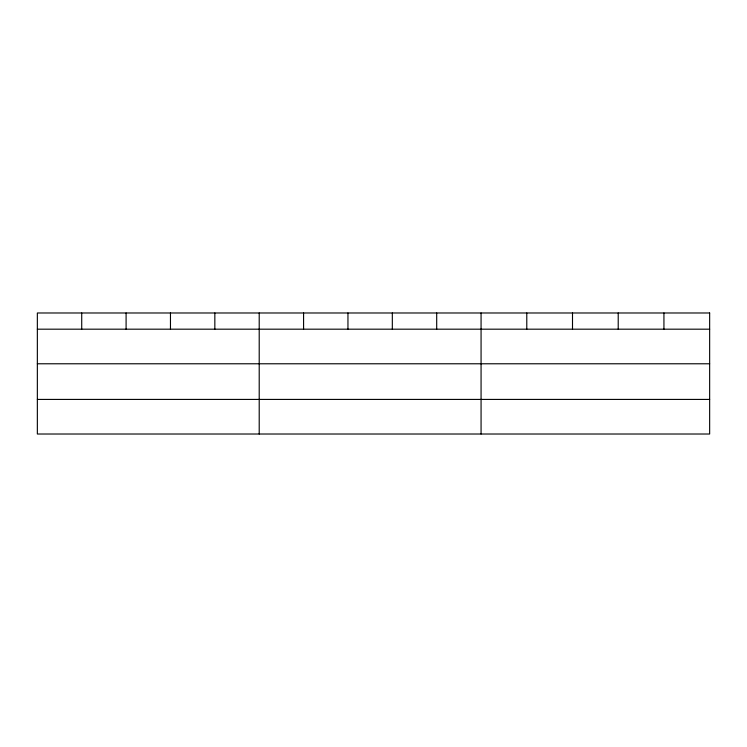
<?xml version="1.0" encoding="UTF-8"?>
<svg xmlns="http://www.w3.org/2000/svg" width="747" height="747" viewBox="0 0 747 747"><rect width="100%" height="100%" fill="white"/><g stroke="black" fill="none" stroke-linecap="round" stroke-linejoin="round"><path stroke-width="1.12" d="M37.35 329.184L709.65 329.184M37.35 363.78L709.65 363.78M37.35 399.421L709.65 399.421M663.934 312.984L663.934 329.184M618.217 312.984L618.217 329.184M572.501 312.984L572.501 329.184M526.784 312.984L526.784 329.184M481.068 312.984L481.068 434.016M436.696 312.984L436.696 329.184M392.324 312.984L392.324 329.184M347.953 312.984L347.953 329.184M303.581 312.984L303.581 329.184M259.209 312.984L259.209 434.016M214.837 312.984L214.837 329.184M170.465 312.984L170.465 329.184M126.094 312.984L126.094 329.184M81.722 312.984L81.722 329.184M709.65 312.984L37.35 312.984L37.35 434.016L709.65 434.016L709.65 312.984"/></g></svg>
